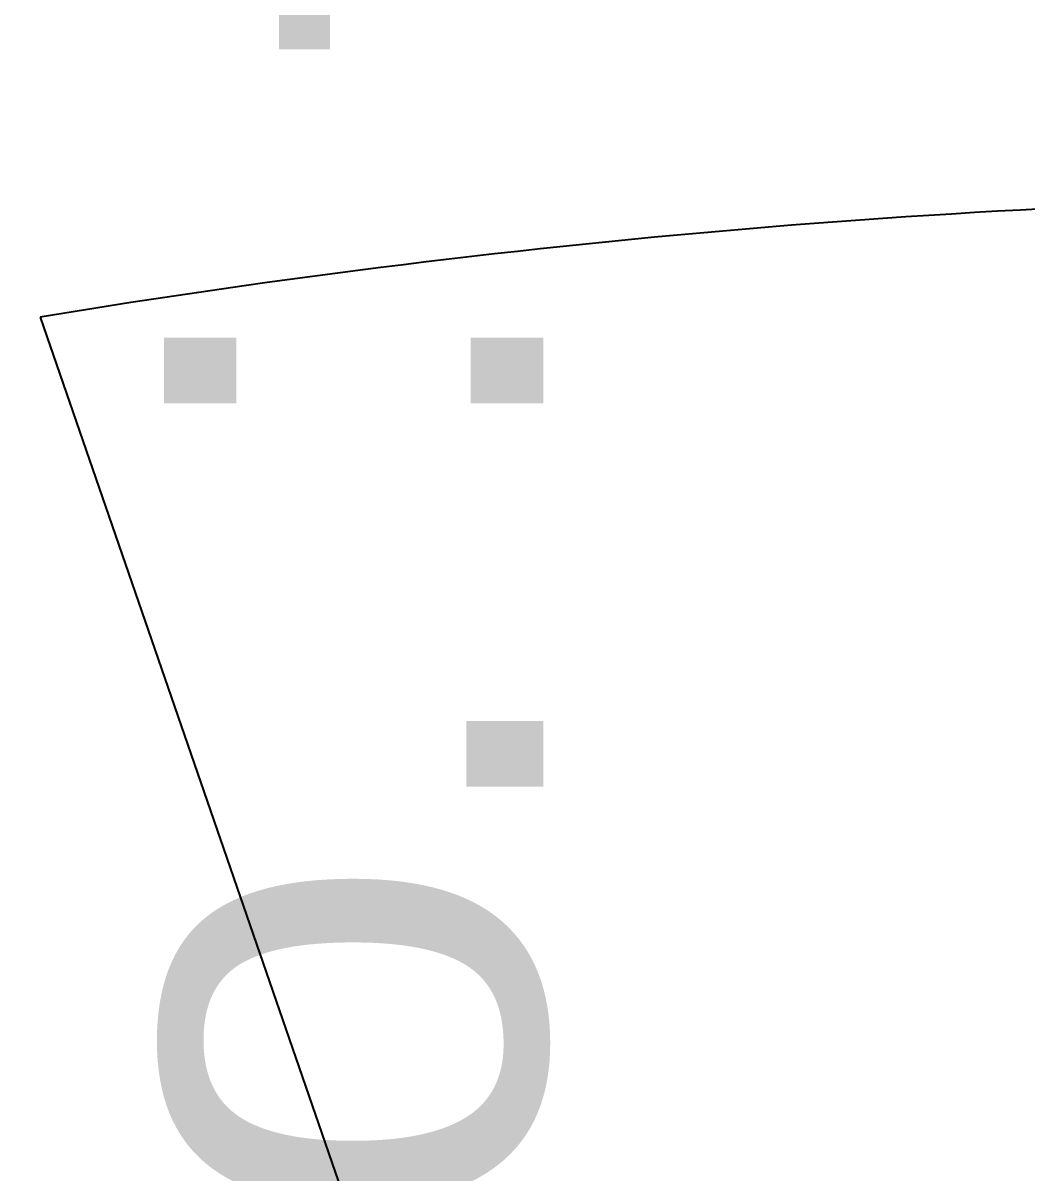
# Model space of a CAD drawing. Header units: centimetres. Extents: x 0.3 to 84.3, y 0.3 to 59.7.
# Drawn here: x 61.9065 to 62.3131, y 13.4041 to 13.8698 of the extents above; entities that cross this region are included whole.
import ezdxf

# ---------------------------------------------------------------- set-up
doc = ezdxf.new("R2010")
doc.units = ezdxf.units.CM
doc.linetypes.add('AUSGEZOGEN', pattern=[0])
doc.linetypes.add('PUNKT', pattern=[6.35, 0, -6.35])
for name, color, linetype, lineweight in [('Oeffnungsrichtung Fenster', 7, 'AUSGEZOGEN', 25), ('Text Koten', 7, 'AUSGEZOGEN', 50), ('Vorhangbrett', 7, 'AUSGEZOGEN', 25)]:
    doc.layers.add(name, color=color, linetype=linetype, lineweight=lineweight)
doc.styles.add('ARIAL', font='ARIAL.TTF')

msp = doc.modelspace()

# ---------------------------------------------------------------- linework, layer by layer
at = {"layer": 'Oeffnungsrichtung Fenster', "color": 7, "linetype": 'AUSGEZOGEN', "lineweight": 25}
msp.add_line((61.91344, 13.75067), (62.5054, 12.0346), dxfattribs=at)
msp.add_arc((62.5054, 10.17189), 3.6274, 90, 99.39212, dxfattribs=at)
at = {"layer": 'Vorhangbrett', "color": 191, "linetype": 'PUNKT', "lineweight": 25, "true_color": 0xbe96ea}
msp.add_line((62.21, 12.234), (62.21, 16.418), dxfattribs=at)

# ---------------------------------------------------------------- texts
at = {"layer": 'Text Koten', "color": 7, "linetype": 'AUSGEZOGEN', "lineweight": 35, "insert": (62.12, 12.57233), "char_height": 0.2, "width": 0.1, "attachment_point": 7, "rotation": 90, "style": 'ARIAL'}
msp.add_mtext('ok\\~r.\\~Bo.\\~:\\~+11.49', dxfattribs=at)

doc.saveas('drawing.dxf')
